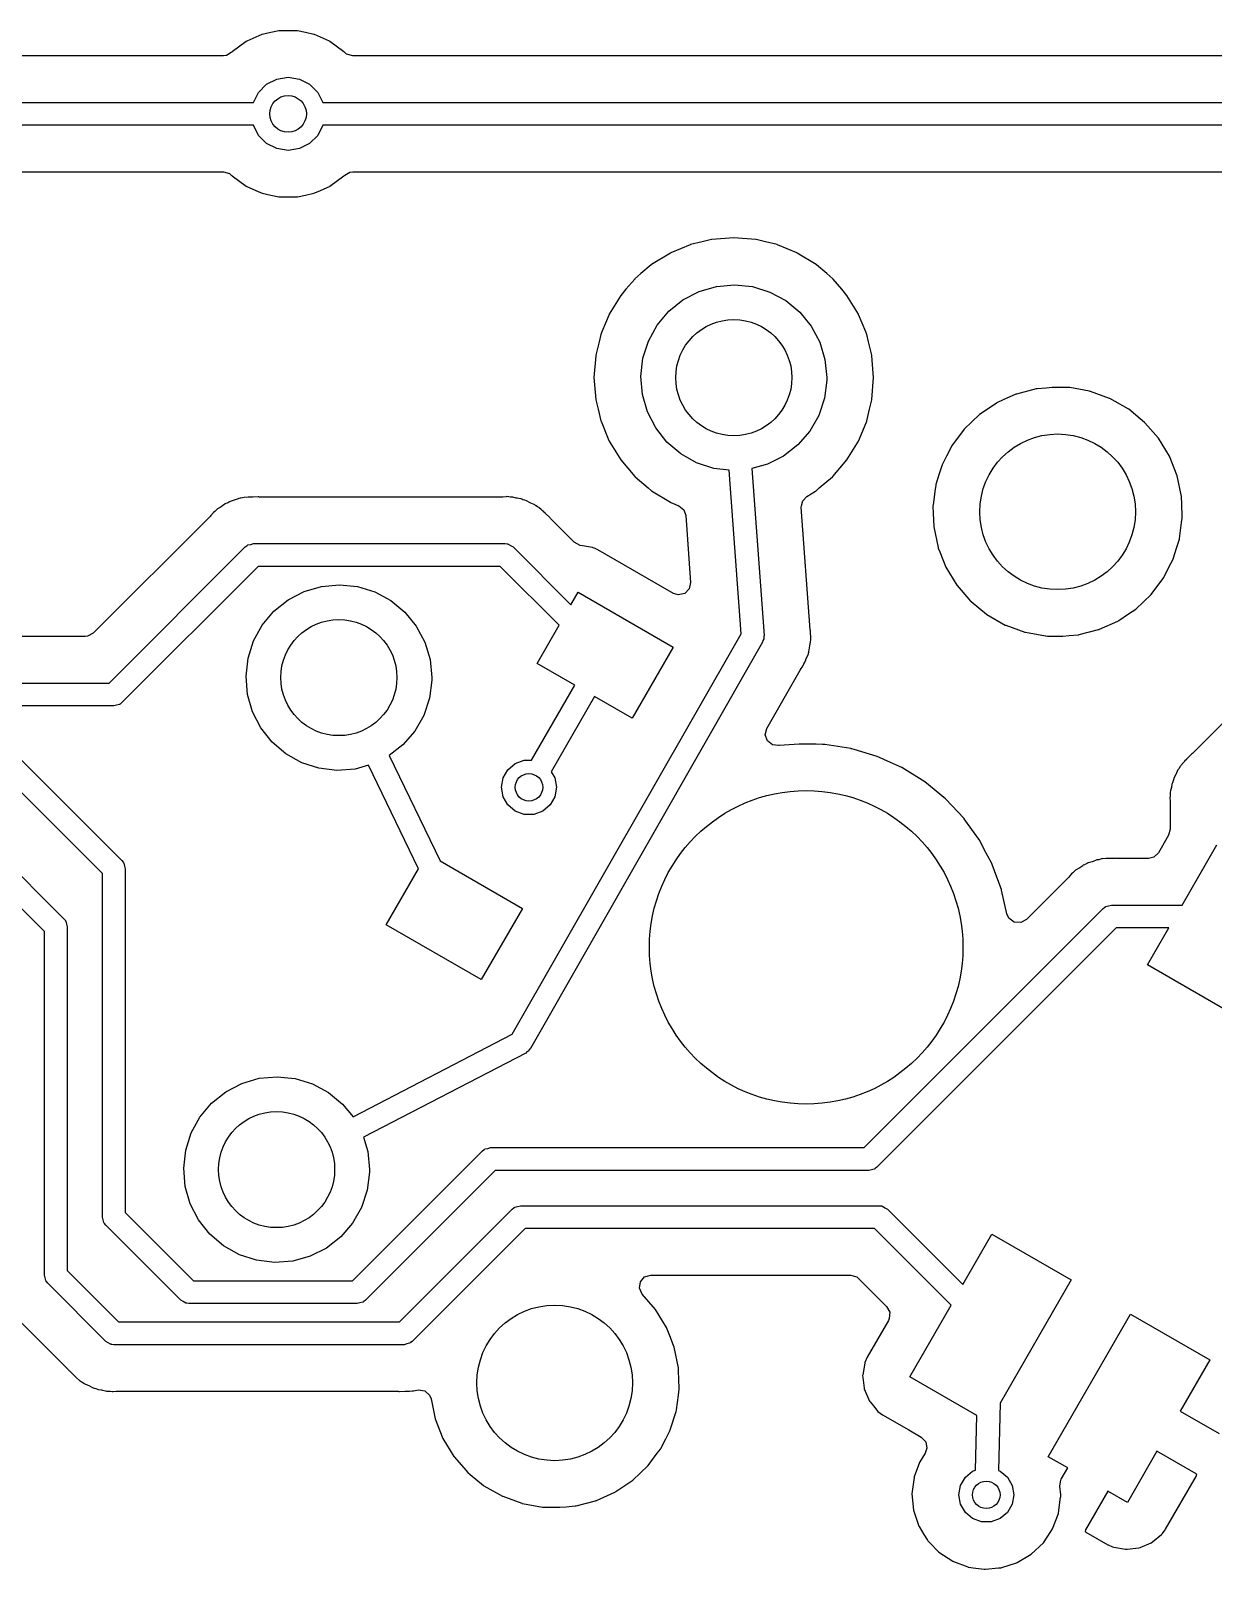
# Model space of a CAD drawing. Extents: x 144 to 253, y -181 to -52.
# Drawn here: x 201.02 to 213.95, y -96.56 to -79.74 of the extents above; entities that cross this region are included whole.
import ezdxf

# ---------------------------------------------------------------- set-up
doc = ezdxf.new("R2010")
doc.units = 0
doc.layers.add('BLACK', color=7, linetype='CONTINUOUS')

msp = doc.modelspace()

# ---------------------------------------------------------------- linework, layer by layer
at = {"layer": 'BLACK', "linetype": 'CONTINUOUS'}
for p, q in [((203.733, -79.7379), (203.646, -79.7564)), ((203.74, -79.7365), (203.733, -79.7379)), ((203.733, -79.7379), (203.733, -79.7379)), ((203.93, -79.7365), (203.74, -79.7365)), ((203.937, -79.7379), (203.93, -79.7365)), ((204.024, -79.7564), (203.937, -79.7379)), ((203.937, -79.7379), (203.937, -79.7379)), ((203.378, -79.8539), (203.224, -79.9661)), ((203.384, -79.8512), (203.378, -79.8539)), ((203.547, -79.7789), (203.384, -79.8512)), ((203.384, -79.8512), (203.384, -79.8512)), ((203.553, -79.7762), (203.547, -79.7789)), ((203.547, -79.7789), (203.547, -79.7789)), ((203.646, -79.7564), (203.553, -79.7762)), ((204.117, -79.7762), (204.024, -79.7564)), ((204.123, -79.7789), (204.117, -79.7762)), ((204.286, -79.8512), (204.123, -79.7789)), ((204.123, -79.7789), (204.123, -79.7789)), ((204.292, -79.8539), (204.286, -79.8512)), ((204.286, -79.8512), (204.286, -79.8512)), ((204.446, -79.9661), (204.292, -79.8539)), ((203.127, -80.0115), (182.953, -80.0115)), ((203.16, -80.0071), (203.127, -80.0115)), ((203.213, -79.9742), (203.16, -80.0071)), ((203.214, -79.9755), (203.213, -79.9742)), ((203.219, -79.971), (203.214, -79.9755)), ((203.224, -79.9661), (203.219, -79.971)), ((204.451, -79.971), (204.446, -79.9661)), ((204.456, -79.9755), (204.451, -79.971)), ((204.475, -79.9915), (204.456, -79.9752)), ((204.456, -79.9752), (204.456, -79.9755)), ((204.543, -80.0115), (204.475, -79.9915)), ((221.603, -80.0115), (204.543, -80.0115)), ((203.711, -80.2646), (203.835, -80.245)), ((203.835, -80.245), (203.959, -80.2646)), ((203.455, -80.52), (203.511, -80.4099)), ((203.511, -80.4099), (203.6, -80.3214)), ((203.6, -80.3214), (203.711, -80.2646)), ((203.959, -80.2646), (204.07, -80.3214)), ((204.07, -80.3214), (204.159, -80.4099)), ((204.159, -80.4099), (204.215, -80.52)), ((182.625, -80.52), (203.455, -80.52)), ((204.215, -80.52), (233.378, -80.52)), ((203.455, -80.77), (182.625, -80.77)), ((203.511, -80.8801), (203.455, -80.77)), ((203.6, -80.9686), (203.511, -80.8801)), ((204.159, -80.8801), (204.07, -80.9686)), ((204.215, -80.77), (204.159, -80.8801)), ((221.313, -80.77), (204.215, -80.77)), ((203.711, -81.0254), (203.6, -80.9686)), ((203.835, -81.045), (203.711, -81.0254)), ((203.959, -81.0254), (203.835, -81.045)), ((204.07, -80.9686), (203.959, -81.0254)), ((182.953, -81.2785), (203.127, -81.2785)), ((203.127, -81.2785), (203.195, -81.2985)), ((203.195, -81.2985), (203.214, -81.3148)), ((203.214, -81.3148), (203.214, -81.3145)), ((203.214, -81.3145), (203.219, -81.319)), ((203.219, -81.319), (203.224, -81.3239)), ((203.224, -81.3239), (203.378, -81.4361)), ((204.292, -81.4361), (204.446, -81.3239)), ((204.446, -81.3239), (204.451, -81.319)), ((204.451, -81.319), (204.456, -81.3145)), ((204.456, -81.3145), (204.457, -81.3158)), ((204.457, -81.3158), (204.51, -81.2829)), ((204.51, -81.2829), (204.543, -81.2785)), ((204.543, -81.2785), (219.781, -81.2785)), ((203.378, -81.4361), (203.384, -81.4388)), ((203.384, -81.4388), (203.384, -81.4388)), ((203.384, -81.4388), (203.507, -81.4936)), ((203.507, -81.4936), (203.553, -81.5138)), ((203.553, -81.5138), (203.646, -81.5336)), ((203.646, -81.5336), (203.733, -81.5521)), ((203.733, -81.5521), (203.733, -81.5521)), ((203.733, -81.5521), (203.74, -81.5535)), ((203.74, -81.5535), (203.93, -81.5535)), ((203.93, -81.5535), (203.937, -81.5521)), ((203.937, -81.5521), (204.024, -81.5336)), ((203.937, -81.5521), (203.937, -81.5521)), ((204.024, -81.5336), (204.117, -81.5138)), ((204.117, -81.5138), (204.163, -81.4936)), ((204.163, -81.4936), (204.286, -81.4388)), ((204.286, -81.4388), (204.292, -81.4361)), ((204.286, -81.4388), (204.286, -81.4388)), ((219.87, -81.4936), (213.723, -87.6415)), ((208.232, -82.0774), (208.019, -82.1654)), ((208.237, -82.0755), (208.232, -82.0774)), ((208.232, -82.0774), (208.232, -82.0774)), ((208.364, -82.0449), (208.237, -82.0755)), ((208.465, -82.0206), (208.364, -82.0449)), ((208.47, -82.0195), (208.465, -82.0206)), ((208.465, -82.0206), (208.465, -82.0206)), ((208.709, -82.0007), (208.47, -82.0195)), ((208.948, -82.0195), (208.709, -82.0007)), ((208.953, -82.0206), (208.948, -82.0195)), ((209.054, -82.0449), (208.953, -82.0206)), ((208.953, -82.0206), (208.953, -82.0206)), ((209.182, -82.0755), (209.054, -82.0449)), ((209.186, -82.0774), (209.182, -82.0755)), ((209.399, -82.1654), (209.186, -82.0774)), ((209.186, -82.0774), (209.186, -82.0774)), ((208.015, -82.1673), (207.81, -82.2927)), ((208.019, -82.1654), (208.015, -82.1673)), ((208.019, -82.1654), (208.019, -82.1654)), ((209.403, -82.1673), (209.399, -82.1654)), ((209.399, -82.1654), (209.399, -82.1654)), ((209.608, -82.2927), (209.403, -82.1673)), ((207.694, -82.3923), (207.628, -82.4486)), ((207.806, -82.2959), (207.694, -82.3923)), ((207.81, -82.2927), (207.806, -82.2959)), ((207.806, -82.2959), (207.806, -82.2959)), ((209.612, -82.2959), (209.608, -82.2927)), ((209.725, -82.3923), (209.612, -82.2959)), ((209.612, -82.2959), (209.612, -82.2959)), ((209.79, -82.4486), (209.725, -82.3923)), ((207.529, -82.5637), (207.472, -82.631)), ((207.625, -82.4523), (207.529, -82.5637)), ((207.628, -82.4486), (207.625, -82.4523)), ((208.153, -82.6797), (208.329, -82.5879)), ((208.329, -82.5879), (208.519, -82.5319)), ((208.519, -82.5319), (208.716, -82.5139)), ((208.716, -82.5139), (208.913, -82.5346)), ((208.913, -82.5346), (209.103, -82.5933)), ((209.103, -82.5933), (209.277, -82.6876)), ((209.794, -82.4523), (209.79, -82.4486)), ((209.889, -82.5637), (209.794, -82.4523)), ((209.946, -82.631), (209.889, -82.5637)), ((207.472, -82.631), (207.347, -82.8356)), ((207.998, -82.804), (208.153, -82.6797)), ((209.277, -82.6876), (209.43, -82.814)), ((210.072, -82.8356), (209.946, -82.631)), ((207.345, -82.8402), (207.266, -83.0303)), ((207.347, -82.8356), (207.345, -82.8402)), ((207.345, -82.8402), (207.345, -82.8402)), ((207.871, -82.9559), (207.998, -82.804)), ((209.43, -82.814), (209.555, -82.9676)), ((210.074, -82.8402), (210.072, -82.8356)), ((210.152, -83.0303), (210.074, -82.8402)), ((210.074, -82.8402), (210.074, -82.8402)), ((207.255, -83.0573), (207.235, -83.1389)), ((207.266, -83.0303), (207.255, -83.0573)), ((207.775, -83.1296), (207.871, -82.9559)), ((209.555, -82.9676), (209.648, -83.1427)), ((210.163, -83.0573), (210.152, -83.0303)), ((210.183, -83.1389), (210.163, -83.0573)), ((207.235, -83.1389), (207.2, -83.2858)), ((207.715, -83.3186), (207.775, -83.1296)), ((209.648, -83.1427), (209.706, -83.3325)), ((210.218, -83.2858), (210.183, -83.1389)), ((207.199, -83.2907), (207.18, -83.5299)), ((207.2, -83.2858), (207.199, -83.2907)), ((207.2, -83.2858), (207.2, -83.2858)), ((207.693, -83.5157), (207.715, -83.3186)), ((209.706, -83.3325), (209.725, -83.5299)), ((210.219, -83.2907), (210.218, -83.2858)), ((210.218, -83.2858), (210.218, -83.2858)), ((210.238, -83.5299), (210.219, -83.2907)), ((207.18, -83.5299), (207.199, -83.7691)), ((207.71, -83.7133), (207.693, -83.5157)), ((209.725, -83.5582), (209.7, -83.755)), ((209.725, -83.5299), (209.725, -83.5582)), ((210.219, -83.7691), (210.238, -83.5299)), ((207.199, -83.7691), (207.2, -83.7739)), ((207.2, -83.7739), (207.2, -83.7739)), ((207.2, -83.7739), (207.224, -83.8759)), ((207.764, -83.9039), (207.71, -83.7133)), ((209.7, -83.755), (209.637, -83.9431)), ((210.194, -83.8759), (210.218, -83.7739)), ((210.218, -83.7739), (210.219, -83.7691)), ((210.218, -83.7739), (210.218, -83.7739)), ((211.655, -83.7739), (211.586, -83.8048)), ((211.792, -83.7122), (211.655, -83.7739)), ((211.797, -83.71), (211.792, -83.7122)), ((211.792, -83.7122), (211.792, -83.7122)), ((211.802, -83.7087), (211.797, -83.71)), ((212.015, -83.6534), (211.802, -83.7087)), ((211.802, -83.7087), (211.802, -83.7087)), ((212.02, -83.6521), (212.015, -83.6534)), ((212.015, -83.6534), (212.015, -83.6534)), ((212.025, -83.6516), (212.02, -83.6521)), ((212.125, -83.6431), (212.025, -83.6516)), ((212.025, -83.6516), (212.025, -83.6516)), ((212.192, -83.6375), (212.125, -83.6431)), ((212.354, -83.6375), (212.192, -83.6375)), ((212.356, -83.6375), (212.354, -83.6375)), ((212.361, -83.6378), (212.356, -83.6375)), ((212.356, -83.6375), (212.356, -83.6375)), ((212.378, -83.6386), (212.361, -83.6378)), ((212.382, -83.6393), (212.378, -83.6386)), ((212.6, -83.6787), (212.382, -83.6393)), ((212.382, -83.6393), (212.382, -83.6393)), ((212.605, -83.6797), (212.6, -83.6787)), ((212.6, -83.6787), (212.6, -83.6787)), ((212.61, -83.6815), (212.605, -83.6797)), ((212.817, -83.7565), (212.61, -83.6815)), ((212.61, -83.6815), (212.61, -83.6815)), ((212.822, -83.7584), (212.817, -83.7565)), ((212.817, -83.7565), (212.817, -83.7565)), ((213.023, -83.8725), (212.822, -83.7584)), ((207.224, -83.8759), (207.255, -84.0024)), ((207.855, -84.0802), (207.764, -83.9039)), ((209.637, -83.9431), (209.539, -84.1155)), ((210.163, -84.0024), (210.194, -83.8759)), ((211.395, -83.9336), (211.228, -84.0928)), ((211.49, -83.8699), (211.395, -83.9336)), ((211.582, -83.8077), (211.49, -83.8699)), ((211.586, -83.8048), (211.582, -83.8077)), ((211.582, -83.8077), (211.582, -83.8077)), ((213.027, -83.8759), (213.023, -83.8725)), ((213.153, -83.9791), (213.027, -83.8759)), ((213.027, -83.8759), (213.027, -83.8759)), ((207.255, -84.0024), (207.257, -84.007)), ((207.257, -84.007), (207.257, -84.007)), ((207.257, -84.007), (207.336, -84.1976)), ((207.978, -84.2356), (207.855, -84.0802)), ((209.539, -84.1155), (209.41, -84.2656)), ((210.083, -84.1976), (210.162, -84.007)), ((210.162, -84.007), (210.163, -84.0024)), ((210.162, -84.007), (210.162, -84.007)), ((211.228, -84.0928), (211.09, -84.2779)), ((213.201, -84.0188), (213.153, -83.9791)), ((213.205, -84.0228), (213.201, -84.0188)), ((213.265, -84.0928), (213.205, -84.0228)), ((213.205, -84.0228), (213.205, -84.0228)), ((213.352, -84.193), (213.265, -84.0928)), ((207.336, -84.1976), (207.347, -84.2241)), ((207.347, -84.2241), (207.472, -84.4287)), ((208.129, -84.3642), (207.978, -84.2356)), ((209.41, -84.2656), (209.254, -84.3877)), ((209.946, -84.4287), (210.072, -84.2241)), ((210.072, -84.2241), (210.083, -84.1976)), ((211.088, -84.2827), (211.033, -84.3902)), ((211.09, -84.2779), (211.088, -84.2827)), ((213.472, -84.3902), (213.352, -84.193)), ((207.472, -84.4287), (207.628, -84.6112)), ((208.302, -84.4609), (208.129, -84.3642)), ((209.254, -84.3877), (209.077, -84.4771)), ((209.79, -84.6112), (209.946, -84.4287)), ((211.033, -84.3902), (210.986, -84.4836)), ((213.557, -84.6048), (213.472, -84.3902)), ((207.628, -84.6112), (207.632, -84.6144)), ((207.632, -84.6144), (207.774, -84.7362)), ((208.491, -84.5222), (208.302, -84.4609)), ((208.657, -84.542), (208.491, -84.5222)), ((208.788, -86.3311), (208.657, -84.542)), ((209.077, -84.4771), (208.907, -84.5245)), ((208.907, -84.5245), (209.04, -86.3509)), ((209.644, -84.7362), (209.787, -84.6144)), ((209.787, -84.6144), (209.79, -84.6112)), ((210.952, -84.5937), (210.919, -84.6988)), ((210.986, -84.4836), (210.952, -84.5937)), ((213.604, -84.8306), (213.557, -84.6048)), ((207.774, -84.7362), (207.81, -84.767)), ((207.81, -84.767), (208.015, -84.8924)), ((209.507, -84.8288), (209.604, -84.7696)), ((209.604, -84.7696), (209.608, -84.767)), ((209.608, -84.767), (209.644, -84.7362)), ((210.908, -84.7754), (210.888, -84.9247)), ((210.918, -84.7039), (210.908, -84.7754)), ((210.919, -84.6988), (210.918, -84.7039)), ((210.919, -84.6988), (210.919, -84.6988)), ((203.091, -84.9491), (203.064, -84.9649)), ((203.102, -84.9424), (203.091, -84.9491)), ((203.112, -84.9359), (203.102, -84.9424)), ((203.13, -84.9226), (203.112, -84.9359)), ((203.148, -84.9099), (203.13, -84.9226)), ((203.155, -84.907), (203.148, -84.9099)), ((203.167, -84.9025), (203.155, -84.907)), ((203.155, -84.907), (203.155, -84.907)), ((203.184, -84.8938), (203.167, -84.9025)), ((203.195, -84.8875), (203.184, -84.8938)), ((203.202, -84.8835), (203.195, -84.8875)), ((203.195, -84.8875), (203.195, -84.8875)), ((203.244, -84.8711), (203.202, -84.8835)), ((203.256, -84.8673), (203.244, -84.8711)), ((203.289, -84.8539), (203.256, -84.8673)), ((203.297, -84.851), (203.289, -84.8539)), ((203.289, -84.8539), (203.289, -84.8539)), ((203.31, -84.8494), (203.297, -84.851)), ((203.317, -84.8485), (203.31, -84.8494)), ((203.336, -84.8445), (203.317, -84.8485)), ((203.338, -84.8439), (203.336, -84.8445)), ((203.356, -84.8388), (203.338, -84.8439)), ((203.4, -84.8374), (203.356, -84.8388)), ((203.412, -84.8365), (203.4, -84.8374)), ((203.416, -84.836), (203.412, -84.8365)), ((203.412, -84.8365), (203.412, -84.8365)), ((203.412, -84.8365), (203.412, -84.8365)), ((203.412, -84.8365), (203.412, -84.8365)), ((203.444, -84.836), (203.416, -84.836)), ((203.448, -84.8359), (203.444, -84.836)), ((203.508, -84.834), (203.448, -84.8359)), ((203.516, -84.8338), (203.508, -84.834)), ((203.523, -84.8355), (203.516, -84.8338)), ((203.534, -84.836), (203.523, -84.8355)), ((206.171, -84.836), (203.534, -84.836)), ((206.183, -84.8354), (206.171, -84.836)), ((206.219, -84.832), (206.183, -84.8354)), ((206.227, -84.8313), (206.219, -84.832)), ((206.244, -84.834), (206.227, -84.8313)), ((206.247, -84.8344), (206.244, -84.834)), ((206.266, -84.836), (206.247, -84.8344)), ((206.287, -84.836), (206.266, -84.836)), ((206.294, -84.838), (206.287, -84.836)), ((206.33, -84.847), (206.294, -84.838)), ((206.294, -84.838), (206.294, -84.838)), ((206.341, -84.8494), (206.33, -84.847)), ((206.377, -84.8551), (206.341, -84.8494)), ((206.385, -84.8563), (206.377, -84.8551)), ((206.377, -84.8551), (206.377, -84.8551)), ((206.392, -84.8595), (206.385, -84.8563)), ((206.403, -84.8644), (206.392, -84.8595)), ((206.392, -84.8595), (206.392, -84.8595)), ((206.422, -84.8708), (206.403, -84.8644)), ((206.442, -84.8758), (206.422, -84.8708)), ((206.481, -84.8971), (206.442, -84.8758)), ((206.491, -84.9023), (206.481, -84.8971)), ((206.524, -84.9167), (206.491, -84.9023)), ((206.532, -84.9199), (206.524, -84.9167)), ((206.524, -84.9167), (206.524, -84.9167)), ((206.545, -84.9302), (206.532, -84.9199)), ((206.548, -84.9323), (206.545, -84.9302)), ((206.564, -84.9431), (206.548, -84.9323)), ((206.575, -84.9491), (206.564, -84.9431)), ((206.582, -84.9529), (206.575, -84.9491)), ((206.575, -84.9491), (206.575, -84.9491)), ((206.601, -84.9706), (206.582, -84.9529)), ((208.015, -84.8924), (208.019, -84.8943)), ((208.019, -84.8943), (208.019, -84.8943)), ((208.019, -84.8943), (208.106, -84.9302)), ((208.106, -84.9302), (208.161, -84.9748)), ((209.447, -84.9454), (209.45, -84.9326)), ((209.545, -86.2878), (209.447, -84.9454)), ((209.45, -84.9326), (209.462, -84.876)), ((209.462, -84.876), (209.507, -84.8288)), ((210.888, -84.9247), (210.887, -84.9326)), ((210.887, -84.9326), (210.887, -84.9379)), ((210.887, -84.9379), (210.89, -85.0131)), ((210.887, -84.9379), (210.887, -84.9379)), ((213.607, -84.9146), (213.604, -84.8306)), ((213.612, -85.0469), (213.607, -84.9146)), ((202.982, -85.0469), (201.704, -86.3246)), ((202.99, -85.0381), (202.982, -85.0469)), ((202.991, -85.0375), (202.99, -85.0381)), ((203.018, -85.004), (202.991, -85.0375)), ((203.035, -84.9921), (203.018, -85.004)), ((203.05, -84.9793), (203.035, -84.9921)), ((203.064, -84.9649), (203.05, -84.9793)), ((206.614, -84.9832), (206.601, -84.9706)), ((206.623, -84.9909), (206.614, -84.9832)), ((206.626, -84.9934), (206.623, -84.9909)), ((206.646, -85.0131), (206.626, -84.9934)), ((206.649, -85.0158), (206.646, -85.0131)), ((206.699, -85.0625), (206.649, -85.0158)), ((206.703, -85.069), (206.699, -85.0625)), ((206.71, -85.0772), (206.703, -85.069)), ((206.962, -85.3287), (206.71, -85.0772)), ((208.161, -84.9748), (208.184, -85.0375)), ((208.184, -85.0375), (208.233, -85.7208)), ((210.89, -85.0131), (210.896, -85.1631)), ((213.582, -85.2898), (213.606, -85.1146)), ((213.606, -85.1146), (213.612, -85.0664)), ((213.613, -85.0611), (213.612, -85.0469)), ((213.612, -85.0664), (213.613, -85.0611)), ((213.612, -85.0664), (213.612, -85.0664)), ((210.896, -85.1631), (210.943, -85.3889)), ((213.553, -85.3837), (213.581, -85.2949)), ((213.581, -85.2949), (213.582, -85.2898)), ((213.581, -85.2949), (213.581, -85.2949)), ((201.878, -86.87), (203.367, -85.3811)), ((203.367, -85.3811), (203.385, -85.3678)), ((203.385, -85.3678), (203.388, -85.3643)), ((203.388, -85.3643), (203.391, -85.3635)), ((203.391, -85.3635), (203.396, -85.3596)), ((203.396, -85.3596), (203.426, -85.3532)), ((203.426, -85.3532), (203.456, -85.3445)), ((203.456, -85.3445), (206.207, -85.3445)), ((206.207, -85.3445), (206.229, -85.3477)), ((206.229, -85.3477), (206.233, -85.3474)), ((206.233, -85.3474), (206.236, -85.3487)), ((206.236, -85.3487), (206.242, -85.3496)), ((206.242, -85.3496), (206.268, -85.3663)), ((206.268, -85.3663), (206.295, -85.3811)), ((206.295, -85.3811), (206.928, -86.0142)), ((207.03, -85.3639), (206.962, -85.3287)), ((207.056, -85.3683), (207.03, -85.3639)), ((207.163, -85.3861), (207.056, -85.3683)), ((207.171, -85.3893), (207.163, -85.3861)), ((207.193, -85.3989), (207.171, -85.3893)), ((207.171, -85.3893), (207.171, -85.3893)), ((207.221, -85.4113), (207.193, -85.3989)), ((208.048, -85.8892), (207.221, -85.4113)), ((210.943, -85.3889), (210.945, -85.3939)), ((210.945, -85.3939), (210.945, -85.3939)), ((210.945, -85.3939), (210.961, -85.4333)), ((210.961, -85.4333), (211.028, -85.6035)), ((213.514, -85.5101), (213.553, -85.3837)), ((203.507, -85.5945), (202.018, -87.0834)), ((206.155, -85.5945), (203.507, -85.5945)), ((206.799, -86.2383), (206.155, -85.5945)), ((211.028, -85.6035), (211.148, -85.8007)), ((213.41, -85.7158), (213.464, -85.608)), ((213.464, -85.608), (213.512, -85.5149)), ((213.512, -85.5149), (213.514, -85.5101)), ((213.512, -85.5149), (213.512, -85.5149)), ((204.2, -85.812), (204.398, -85.794)), ((204.398, -85.794), (204.595, -85.8148)), ((208.237, -85.7709), (208.222, -85.8403)), ((208.233, -85.7208), (208.237, -85.7709)), ((211.148, -85.8007), (211.151, -85.8047)), ((213.272, -85.9009), (213.41, -85.7158)), ((203.68, -86.0841), (203.834, -85.9598)), ((203.834, -85.9598), (204.01, -85.868)), ((204.01, -85.868), (204.2, -85.812)), ((204.595, -85.8148), (204.784, -85.8734)), ((204.784, -85.8734), (204.959, -85.9677)), ((204.959, -85.9677), (205.111, -86.0941)), ((206.928, -86.0142), (207.008, -85.8758)), ((207.008, -85.8758), (208.047, -86.4758)), ((208.102, -85.9057), (208.048, -85.8892)), ((208.172, -85.8906), (208.102, -85.9057)), ((208.222, -85.8403), (208.172, -85.8906)), ((211.151, -85.8047), (211.28, -85.9532)), ((211.28, -85.9532), (211.299, -85.975)), ((213.105, -86.0601), (213.272, -85.9009)), ((203.552, -86.236), (203.68, -86.0841)), ((205.111, -86.0941), (205.237, -86.2478)), ((211.299, -85.975), (211.303, -85.9783)), ((211.303, -85.9783), (211.473, -86.1178)), ((211.473, -86.1178), (211.473, -86.1178)), ((211.473, -86.1178), (211.477, -86.1212)), ((211.477, -86.1212), (211.678, -86.2354)), ((212.918, -86.186), (213.026, -86.1133)), ((213.026, -86.1133), (213.105, -86.0601)), ((203.457, -86.4098), (203.552, -86.236)), ((205.237, -86.2478), (205.33, -86.4228)), ((206.558, -86.6552), (206.799, -86.2383)), ((209.546, -86.3002), (209.545, -86.2878)), ((209.546, -86.3048), (209.546, -86.3002)), ((209.549, -86.3286), (209.546, -86.3048)), ((211.678, -86.2354), (211.683, -86.2372)), ((211.683, -86.2372), (211.683, -86.2372)), ((211.683, -86.2372), (211.89, -86.3122)), ((212.485, -86.3403), (212.698, -86.2851)), ((212.698, -86.2851), (212.703, -86.2837)), ((212.698, -86.2851), (212.698, -86.2851)), ((212.703, -86.2837), (212.708, -86.2815)), ((212.708, -86.2815), (212.909, -86.1912)), ((212.708, -86.2815), (212.708, -86.2815)), ((212.909, -86.1912), (212.914, -86.189)), ((212.914, -86.189), (212.918, -86.186)), ((212.918, -86.186), (212.918, -86.186)), ((201.615, -86.3615), (191.57, -86.3615)), ((201.642, -86.3586), (201.615, -86.3615)), ((201.704, -86.3246), (201.642, -86.3586)), ((203.397, -86.5988), (203.457, -86.4098)), ((205.33, -86.4228), (205.387, -86.6127)), ((206.285, -90.711), (208.788, -86.3311)), ((209.024, -86.422), (206.484, -90.867)), ((208.047, -86.4758), (207.597, -87.2552)), ((209.028, -86.4035), (209.024, -86.422)), ((209.037, -86.3867), (209.028, -86.4035)), ((209.039, -86.3557), (209.037, -86.3867)), ((209.04, -86.3536), (209.039, -86.3557)), ((209.04, -86.3509), (209.04, -86.3527)), ((209.04, -86.3527), (209.04, -86.3536)), ((209.531, -86.529), (209.54, -86.4635)), ((209.54, -86.4635), (209.541, -86.4589)), ((209.541, -86.4589), (209.548, -86.4208)), ((209.548, -86.4208), (209.553, -86.3939)), ((209.552, -86.3615), (209.549, -86.3286)), ((209.553, -86.3705), (209.552, -86.3615)), ((209.552, -86.3784), (209.553, -86.3705)), ((209.552, -86.3819), (209.552, -86.3784)), ((209.552, -86.3822), (209.552, -86.3819)), ((209.552, -86.3824), (209.552, -86.3822)), ((209.552, -86.3859), (209.552, -86.3824)), ((209.553, -86.3939), (209.552, -86.3859)), ((211.89, -86.3122), (211.89, -86.3122)), ((211.89, -86.3122), (211.895, -86.3141)), ((211.895, -86.3141), (211.9, -86.315)), ((211.9, -86.315), (211.9, -86.315)), ((211.9, -86.315), (212.118, -86.3544)), ((212.118, -86.3544), (212.118, -86.3544)), ((212.118, -86.3544), (212.122, -86.3551)), ((212.122, -86.3551), (212.139, -86.356)), ((212.139, -86.356), (212.144, -86.3562)), ((212.144, -86.3562), (212.144, -86.3562)), ((212.144, -86.3562), (212.146, -86.3563)), ((212.146, -86.3563), (212.308, -86.3563)), ((212.308, -86.3563), (212.375, -86.3506)), ((212.375, -86.3506), (212.475, -86.3421)), ((212.475, -86.3421), (212.48, -86.3417)), ((212.475, -86.3421), (212.475, -86.3421)), ((212.48, -86.3417), (212.485, -86.3403)), ((212.485, -86.3403), (212.485, -86.3403)), ((203.375, -86.7958), (203.397, -86.5988)), ((205.387, -86.6127), (205.406, -86.81)), ((209.482, -86.6449), (209.483, -86.6431)), ((209.483, -86.6431), (209.485, -86.6397)), ((209.485, -86.6397), (209.495, -86.6157)), ((209.495, -86.6157), (209.497, -86.6115)), ((209.497, -86.6115), (209.521, -86.5586)), ((209.521, -86.5586), (209.524, -86.5514)), ((209.521, -86.5586), (209.521, -86.5586)), ((209.524, -86.5514), (209.526, -86.5436)), ((209.526, -86.5436), (209.527, -86.5402)), ((209.527, -86.5397), (209.528, -86.5363)), ((209.527, -86.54), (209.527, -86.5397)), ((209.527, -86.5402), (209.527, -86.54)), ((209.528, -86.5363), (209.531, -86.529)), ((203.391, -86.9934), (203.375, -86.7958)), ((205.406, -86.81), (205.406, -86.8384)), ((206.969, -86.8927), (206.558, -86.6552)), ((209.07, -87.3658), (209.434, -86.7279)), ((209.434, -86.7279), (209.446, -86.7111)), ((209.446, -86.7111), (209.457, -86.6968)), ((209.457, -86.6968), (209.477, -86.6549)), ((209.477, -86.6549), (209.482, -86.6449)), ((186.32, -86.87), (201.878, -86.87)), ((205.406, -86.8384), (205.381, -87.0351)), ((206.495, -87.7146), (206.969, -86.8927)), ((201.93, -87.12), (186.232, -87.12)), ((201.96, -87.1113), (201.93, -87.12)), ((201.99, -87.1049), (201.96, -87.1113)), ((201.995, -87.101), (201.99, -87.1049)), ((201.998, -87.1002), (201.995, -87.101)), ((202.001, -87.0967), (201.998, -87.1002)), ((202.018, -87.0834), (202.001, -87.0967)), ((203.446, -87.184), (203.391, -86.9934)), ((205.381, -87.0351), (205.319, -87.2232)), ((207.186, -87.0177), (206.712, -87.8395)), ((207.597, -87.2552), (207.186, -87.0177)), ((203.536, -87.3604), (203.446, -87.184)), ((205.319, -87.2232), (205.221, -87.3957)), ((203.66, -87.5158), (203.536, -87.3604)), ((205.221, -87.3957), (205.091, -87.5458)), ((209.053, -87.4354), (209.07, -87.3658)), ((209.077, -87.5023), (209.053, -87.4354)), ((200.748, -87.5416), (202.018, -88.8116)), ((203.811, -87.6443), (203.66, -87.5158)), ((203.984, -87.741), (203.811, -87.6443)), ((205.091, -87.5458), (204.941, -87.6629)), ((209.133, -87.5457), (209.077, -87.5023)), ((209.197, -87.5512), (209.133, -87.5457)), ((209.197, -87.553), (209.197, -87.5512)), ((209.201, -87.5524), (209.197, -87.553)), ((209.205, -87.5516), (209.201, -87.5524)), ((209.425, -87.537), (209.205, -87.5516)), ((209.61, -87.537), (209.425, -87.537)), ((209.611, -87.5371), (209.61, -87.537)), ((209.677, -87.5401), (209.611, -87.5371)), ((209.611, -87.5371), (209.611, -87.5371)), ((209.702, -87.5412), (209.677, -87.5401)), ((209.705, -87.5417), (209.702, -87.5412)), ((209.989, -87.5867), (209.705, -87.5417)), ((209.705, -87.5417), (209.705, -87.5417)), ((209.994, -87.5874), (209.989, -87.5867)), ((209.989, -87.5867), (209.989, -87.5867)), ((209.998, -87.5886), (209.994, -87.5874)), ((210.026, -87.5972), (209.998, -87.5886)), ((209.998, -87.5886), (209.998, -87.5886)), ((210.277, -87.6718), (210.026, -87.5972)), ((213.708, -87.6532), (213.702, -87.659)), ((213.714, -87.6491), (213.708, -87.6532)), ((213.723, -87.6415), (213.714, -87.6491)), ((201.805, -88.9518), (200.608, -87.755)), ((204.172, -87.8023), (203.984, -87.741)), ((204.369, -87.8258), (204.172, -87.8023)), ((204.567, -87.8106), (204.369, -87.8258)), ((204.715, -87.7692), (204.567, -87.8106)), ((205.262, -88.9009), (204.715, -87.7692)), ((204.941, -87.6629), (205.497, -88.814)), ((206.187, -87.9074), (206.239, -87.8172)), ((206.239, -87.8172), (206.319, -87.7502)), ((206.319, -87.7502), (206.417, -87.7146)), ((206.417, -87.7146), (206.495, -87.7146)), ((210.423, -87.7376), (210.277, -87.6718)), ((210.522, -87.7821), (210.423, -87.7376)), ((210.546, -87.7928), (210.522, -87.7821)), ((210.797, -87.9484), (210.546, -87.7928)), ((213.565, -87.8201), (213.562, -87.8274)), ((213.578, -87.8041), (213.565, -87.8201)), ((213.588, -87.7876), (213.578, -87.8041)), ((213.594, -87.7768), (213.588, -87.7876)), ((213.598, -87.7699), (213.594, -87.7768)), ((213.594, -87.7768), (213.594, -87.7768)), ((213.628, -87.7376), (213.598, -87.7699)), ((213.636, -87.7286), (213.628, -87.7376)), ((213.639, -87.7254), (213.636, -87.7286)), ((213.658, -87.7057), (213.639, -87.7254)), ((213.661, -87.7028), (213.658, -87.7057)), ((213.702, -87.659), (213.661, -87.7028)), ((206.169, -88.01), (206.187, -87.9074)), ((206.712, -87.8395), (206.751, -87.9074)), ((206.751, -87.9074), (206.769, -88.01)), ((211.025, -88.1359), (210.797, -87.9484)), ((213.5, -87.9749), (213.495, -88.0107)), ((213.502, -87.967), (213.5, -87.9749)), ((213.5, -87.9749), (213.5, -87.9749)), ((213.505, -87.9595), (213.502, -87.967)), ((213.51, -87.9485), (213.505, -87.9595)), ((213.516, -87.9298), (213.51, -87.9485)), ((213.519, -87.9178), (213.516, -87.9298)), ((213.521, -87.9101), (213.519, -87.9178)), ((213.519, -87.9178), (213.519, -87.9178)), ((213.542, -87.8714), (213.521, -87.9101)), ((213.548, -87.8607), (213.542, -87.8714)), ((213.562, -87.8274), (213.548, -87.8607)), ((213.562, -87.8274), (213.562, -87.8274)), ((206.187, -88.1126), (206.169, -88.01)), ((206.239, -88.2028), (206.187, -88.1126)), ((206.751, -88.1126), (206.699, -88.2028)), ((206.769, -88.01), (206.751, -88.1126)), ((211.028, -88.1389), (211.025, -88.1359)), ((211.224, -88.3488), (211.028, -88.1389)), ((213.48, -88.1051), (213.477, -88.1251)), ((213.477, -88.1251), (213.48, -88.1607)), ((213.481, -88.0854), (213.48, -88.1051)), ((213.486, -88.0463), (213.481, -88.0652)), ((213.481, -88.0652), (213.481, -88.0854)), ((213.492, -88.0223), (213.486, -88.0463)), ((213.495, -88.0107), (213.492, -88.0223)), ((206.319, -88.2698), (206.239, -88.2028)), ((206.417, -88.3054), (206.319, -88.2698)), ((206.521, -88.3054), (206.417, -88.3054)), ((206.619, -88.2698), (206.521, -88.3054)), ((206.699, -88.2028), (206.619, -88.2698)), ((213.48, -88.1607), (213.481, -88.1692)), ((213.481, -88.1692), (213.481, -88.181)), ((213.481, -88.181), (213.481, -88.4686)), ((200.321, -88.3843), (201.383, -89.4466)), ((211.227, -88.3519), (211.224, -88.3488)), ((211.224, -88.3488), (211.224, -88.3488)), ((211.229, -88.3553), (211.227, -88.3519)), ((211.329, -88.4954), (211.229, -88.3553)), ((211.229, -88.3553), (211.229, -88.3553)), ((213.481, -88.4686), (213.464, -88.5316)), ((201.17, -89.5868), (200.181, -88.5977)), ((211.398, -88.5926), (211.329, -88.4954)), ((211.448, -88.6889), (211.398, -88.5926)), ((213.464, -88.5316), (213.382, -88.675)), ((213.61, -89.2971), (213.99, -88.6386)), ((202.018, -88.8116), (202.032, -88.8294)), ((202.032, -88.8294), (202.035, -88.8325)), ((205.497, -88.814), (206.397, -89.3337)), ((211.526, -88.8361), (211.448, -88.6889)), ((212.599, -88.8317), (212.584, -88.8361)), ((212.627, -88.8238), (212.599, -88.8317)), ((212.638, -88.8199), (212.627, -88.8238)), ((212.672, -88.8066), (212.638, -88.8199)), ((212.679, -88.8037), (212.672, -88.8066)), ((212.672, -88.8066), (212.672, -88.8066)), ((212.698, -88.8013), (212.679, -88.8037)), ((212.699, -88.8011), (212.698, -88.8013)), ((212.719, -88.7971), (212.699, -88.8011)), ((212.73, -88.7937), (212.719, -88.7971)), ((212.738, -88.7915), (212.73, -88.7937)), ((212.73, -88.7937), (212.73, -88.7937)), ((212.782, -88.7901), (212.738, -88.7915)), ((212.794, -88.7891), (212.782, -88.7901)), ((212.798, -88.7886), (212.794, -88.7891)), ((212.826, -88.7886), (212.798, -88.7886)), ((212.83, -88.7886), (212.826, -88.7886)), ((212.89, -88.7867), (212.83, -88.7886)), ((212.898, -88.7864), (212.89, -88.7867)), ((212.89, -88.7867), (212.89, -88.7867)), ((212.905, -88.7881), (212.898, -88.7864)), ((212.917, -88.7886), (212.905, -88.7881)), ((213.243, -88.7886), (212.917, -88.7886)), ((213.301, -88.7746), (213.243, -88.7886)), ((213.352, -88.7256), (213.301, -88.7746)), ((213.382, -88.675), (213.352, -88.7256)), ((201.805, -92.71), (201.805, -88.9518)), ((202.035, -88.8325), (202.036, -88.8352)), ((202.036, -88.8352), (202.04, -88.8404)), ((202.04, -88.8404), (202.046, -88.8705)), ((202.046, -88.8705), (202.055, -88.9)), ((202.055, -88.9), (202.055, -92.6582)), ((204.908, -89.5131), (205.262, -88.9009)), ((211.535, -88.8538), (211.526, -88.8361)), ((211.586, -88.9907), (211.535, -88.8538)), ((211.636, -89.1262), (211.586, -88.9907)), ((212.365, -88.9995), (211.908, -89.4559)), ((212.373, -88.9907), (212.365, -88.9995)), ((212.382, -88.9788), (212.373, -88.9907)), ((212.401, -88.9567), (212.382, -88.9788)), ((212.417, -88.9448), (212.401, -88.9567)), ((212.432, -88.9319), (212.417, -88.9448)), ((212.446, -88.9176), (212.432, -88.9319)), ((212.485, -88.8951), (212.446, -88.9176)), ((212.494, -88.8886), (212.485, -88.8951)), ((212.524, -88.8672), (212.494, -88.8886)), ((212.53, -88.8626), (212.524, -88.8672)), ((212.543, -88.8577), (212.53, -88.8626)), ((212.549, -88.8551), (212.543, -88.8577)), ((212.567, -88.8464), (212.549, -88.8551)), ((212.577, -88.8402), (212.567, -88.8464)), ((212.584, -88.8361), (212.577, -88.8402)), ((211.637, -89.1309), (211.636, -89.1262)), ((211.638, -89.135), (211.637, -89.1309)), ((211.696, -89.3942), (211.638, -89.135)), ((211.638, -89.135), (211.638, -89.135)), ((206.397, -89.3337), (205.947, -90.1131)), ((210.133, -91.95), (212.749, -89.3338)), ((212.749, -89.3338), (212.767, -89.3204)), ((212.767, -89.3204), (212.77, -89.317)), ((212.77, -89.317), (212.773, -89.3162)), ((212.773, -89.3162), (212.778, -89.3123)), ((212.778, -89.3123), (212.808, -89.3058)), ((212.808, -89.3058), (212.838, -89.2971)), ((212.838, -89.2971), (213.61, -89.2971)), ((201.383, -89.4466), (201.397, -89.4644)), ((201.397, -89.4644), (201.4, -89.4675)), ((201.4, -89.4675), (201.401, -89.4702)), ((201.401, -89.4702), (201.405, -89.4754)), ((201.405, -89.4754), (201.411, -89.5055)), ((211.718, -89.4423), (211.696, -89.3942)), ((211.775, -89.4848), (211.718, -89.4423)), ((211.846, -89.4899), (211.775, -89.4848)), ((211.908, -89.4559), (211.846, -89.4899)), ((201.17, -93.3454), (201.17, -89.5868)), ((201.411, -89.5055), (201.42, -89.535)), ((201.42, -89.535), (201.42, -93.2936)), ((205.947, -90.1131), (204.908, -89.5131)), ((212.89, -89.5471), (210.273, -92.1634)), ((213.465, -89.5471), (212.89, -89.5471)), ((213.232, -89.9516), (213.465, -89.5471)), ((214.098, -90.4516), (213.232, -89.9516)), ((204.545, -91.615), (206.285, -90.711)), ((206.433, -90.9159), (204.659, -91.8375)), ((206.446, -90.9035), (206.433, -90.9159)), ((206.461, -90.8953), (206.446, -90.9035)), ((206.483, -90.8674), (206.461, -90.8953)), ((206.484, -90.867), (206.483, -90.8671)), ((206.483, -90.8671), (206.483, -90.8672)), ((206.483, -90.8672), (206.483, -90.8674)), ((203.519, -91.1921), (203.716, -91.1742)), ((203.716, -91.1742), (203.913, -91.1949)), ((202.998, -91.4642), (203.153, -91.34)), ((203.153, -91.34), (203.329, -91.2481)), ((203.329, -91.2481), (203.519, -91.1921)), ((203.913, -91.1949), (204.103, -91.2535)), ((204.103, -91.2535), (204.277, -91.3478)), ((204.277, -91.3478), (204.43, -91.4742)), ((202.871, -91.6161), (202.998, -91.4642)), ((204.43, -91.4742), (204.545, -91.615)), ((202.775, -91.7899), (202.871, -91.6161)), ((202.715, -91.9789), (202.775, -91.7899)), ((204.659, -91.8375), (204.706, -91.9928)), ((202.693, -92.1759), (202.715, -91.9789)), ((204.54, -93.4056), (205.959, -91.9866)), ((204.706, -91.9928), (204.725, -92.1901)), ((205.959, -91.9866), (205.977, -91.9733)), ((205.977, -91.9733), (205.98, -91.9698)), ((205.98, -91.9698), (205.983, -91.969)), ((205.983, -91.969), (205.988, -91.9651)), ((205.988, -91.9651), (206.018, -91.9587)), ((206.018, -91.9587), (206.047, -91.95)), ((206.047, -91.95), (210.133, -91.95)), ((202.71, -92.3735), (202.693, -92.1759)), ((204.725, -92.1901), (204.725, -92.2185)), ((210.215, -92.1913), (210.185, -92.2)), ((210.245, -92.1849), (210.215, -92.1913)), ((210.25, -92.181), (210.245, -92.1849)), ((210.253, -92.1802), (210.25, -92.181)), ((210.256, -92.1767), (210.253, -92.1802)), ((210.273, -92.1634), (210.256, -92.1767)), ((206.099, -92.2), (204.68, -93.619)), ((204.725, -92.2185), (204.7, -92.4152)), ((210.185, -92.2), (206.099, -92.2)), ((202.764, -92.5641), (202.71, -92.3735)), ((204.7, -92.4152), (204.637, -92.6034)), ((202.055, -92.6582), (202.802, -93.4056)), ((202.855, -92.7405), (202.764, -92.5641)), ((204.637, -92.6034), (204.539, -92.7758)), ((205.053, -93.8552), (206.287, -92.6216)), ((206.287, -92.6216), (206.304, -92.6083)), ((206.304, -92.6083), (206.307, -92.6048)), ((206.307, -92.6048), (206.31, -92.604)), ((206.31, -92.604), (206.315, -92.6001)), ((206.315, -92.6001), (206.345, -92.5937)), ((206.345, -92.5937), (206.375, -92.585)), ((206.375, -92.585), (210.299, -92.585)), ((210.299, -92.585), (210.321, -92.5882)), ((210.321, -92.5882), (210.326, -92.5879)), ((210.326, -92.5879), (210.328, -92.5892)), ((210.328, -92.5892), (210.335, -92.5901)), ((210.335, -92.5901), (210.361, -92.6068)), ((210.361, -92.6068), (210.388, -92.6216)), ((210.388, -92.6216), (211.213, -93.4474)), ((201.814, -92.7395), (201.805, -92.71)), ((201.82, -92.7696), (201.814, -92.7395)), ((201.824, -92.7748), (201.82, -92.7696)), ((201.825, -92.7775), (201.824, -92.7748)), ((201.828, -92.7806), (201.825, -92.7775)), ((201.842, -92.7984), (201.828, -92.7806)), ((202.662, -93.619), (201.842, -92.7984)), ((202.978, -92.8959), (202.855, -92.7405)), ((204.539, -92.7758), (204.41, -92.9259)), ((206.427, -92.835), (205.193, -94.0685)), ((210.248, -92.835), (206.427, -92.835)), ((211.084, -93.6715), (210.248, -92.835)), ((203.129, -93.0244), (202.978, -92.8959)), ((203.302, -93.1212), (203.129, -93.0244)), ((204.41, -92.9259), (204.254, -93.048)), ((211.213, -93.4474), (211.532, -92.8961)), ((211.532, -92.8961), (212.398, -93.3961)), ((203.491, -93.1824), (203.302, -93.1212)), ((203.688, -93.2059), (203.491, -93.1824)), ((203.886, -93.1907), (203.688, -93.2059)), ((204.077, -93.1374), (203.886, -93.1907)), ((204.254, -93.048), (204.077, -93.1374)), ((201.179, -93.3749), (201.17, -93.3454)), ((201.42, -93.2936), (201.982, -93.8552)), ((207.688, -93.4172), (207.734, -93.3636)), ((207.734, -93.3636), (207.802, -93.3435)), ((207.802, -93.3435), (209.985, -93.3435)), ((209.985, -93.3435), (210.053, -93.3635)), ((210.053, -93.3635), (210.074, -93.3804)), ((201.185, -93.405), (201.179, -93.3749)), ((201.189, -93.4102), (201.185, -93.405)), ((201.19, -93.4129), (201.189, -93.4102)), ((201.193, -93.4159), (201.19, -93.4129)), ((201.207, -93.4337), (201.193, -93.4159)), ((201.841, -94.0685), (201.207, -93.4337)), ((202.802, -93.4056), (204.54, -93.4056)), ((207.678, -93.4875), (207.688, -93.4172)), ((207.707, -93.5521), (207.678, -93.4875)), ((210.074, -93.3804), (210.38, -93.6868)), ((212.398, -93.3961), (211.62, -94.7435)), ((202.689, -93.6338), (202.662, -93.619)), ((202.715, -93.6505), (202.689, -93.6338)), ((202.722, -93.6514), (202.715, -93.6505)), ((202.724, -93.6528), (202.722, -93.6514)), ((202.729, -93.6524), (202.724, -93.6528)), ((202.751, -93.6556), (202.729, -93.6524)), ((204.592, -93.6556), (202.751, -93.6556)), ((204.621, -93.647), (204.592, -93.6556)), ((204.652, -93.6405), (204.621, -93.647)), ((204.657, -93.6366), (204.652, -93.6405)), ((204.659, -93.6358), (204.657, -93.6366)), ((204.662, -93.6323), (204.659, -93.6358)), ((204.68, -93.619), (204.662, -93.6323)), ((207.852, -93.7193), (207.707, -93.5521)), ((210.38, -93.6868), (210.414, -93.7491)), ((210.632, -94.4549), (211.084, -93.6715)), ((200.872, -93.8186), (201.426, -94.3724)), ((201.982, -93.8552), (205.053, -93.8552)), ((207.972, -93.9165), (207.852, -93.7193)), ((210.4, -93.8389), (210.167, -94.2423)), ((210.409, -93.8199), (210.4, -93.8389)), ((210.414, -93.7491), (210.409, -93.8199)), ((212.147, -95.3299), (213.047, -93.7711)), ((213.047, -93.7711), (213.913, -94.2711)), ((208.009, -94.0099), (207.972, -93.9165)), ((208.05, -94.1128), (208.009, -94.0099)), ((201.868, -94.0833), (201.841, -94.0685)), ((201.894, -94.1), (201.868, -94.0833)), ((201.901, -94.1009), (201.894, -94.1)), ((201.903, -94.1023), (201.901, -94.1009)), ((201.908, -94.102), (201.903, -94.1023)), ((201.93, -94.1052), (201.908, -94.102)), ((205.105, -94.1052), (201.93, -94.1052)), ((205.134, -94.0965), (205.105, -94.1052)), ((205.164, -94.09), (205.134, -94.0965)), ((205.17, -94.0861), (205.164, -94.09)), ((205.172, -94.0853), (205.17, -94.0861)), ((205.175, -94.0819), (205.172, -94.0853)), ((205.193, -94.0685), (205.175, -94.0819)), ((208.057, -94.1311), (208.05, -94.1128)), ((208.104, -94.3569), (208.057, -94.1311)), ((201.426, -94.3724), (201.434, -94.3807)), ((201.434, -94.3807), (201.438, -94.3872)), ((208.105, -94.3926), (208.104, -94.3569)), ((210.141, -94.3073), (210.12, -94.4344)), ((210.142, -94.2996), (210.141, -94.3073)), ((210.141, -94.3073), (210.141, -94.3073)), ((210.167, -94.2423), (210.142, -94.2996)), ((213.913, -94.2711), (213.59, -94.8305)), ((201.438, -94.3872), (201.444, -94.3926)), ((201.444, -94.3926), (201.487, -94.4338)), ((201.487, -94.4338), (201.49, -94.4366)), ((201.49, -94.4366), (201.51, -94.4563)), ((201.51, -94.4563), (201.513, -94.4588)), ((201.513, -94.4588), (201.522, -94.4665)), ((201.522, -94.4665), (201.554, -94.4967)), ((201.554, -94.4967), (201.561, -94.5006)), ((201.561, -94.5006), (201.572, -94.5065)), ((201.572, -94.5065), (201.589, -94.5174)), ((201.589, -94.5174), (201.605, -94.5298)), ((201.605, -94.5298), (201.645, -94.5473)), ((201.645, -94.5473), (201.656, -94.5525)), ((208.112, -94.5789), (208.105, -94.3926)), ((210.12, -94.4344), (210.118, -94.4432)), ((210.118, -94.4432), (210.121, -94.4642)), ((210.121, -94.4642), (210.134, -94.5789)), ((211.366, -94.8791), (210.632, -94.4549)), ((201.656, -94.5525), (201.695, -94.5739)), ((201.695, -94.5739), (201.702, -94.5758)), ((201.702, -94.5758), (201.702, -94.5758)), ((201.702, -94.5758), (201.714, -94.5789)), ((201.714, -94.5789), (201.733, -94.5853)), ((201.733, -94.5853), (201.752, -94.5933)), ((201.752, -94.5933), (201.759, -94.5946)), ((201.759, -94.5946), (201.759, -94.5946)), ((201.759, -94.5946), (201.795, -94.6003)), ((201.795, -94.6003), (201.807, -94.6027)), ((201.807, -94.6027), (201.838, -94.6106)), ((201.838, -94.6106), (201.85, -94.6137)), ((201.85, -94.6137), (201.87, -94.6137)), ((201.87, -94.6137), (201.89, -94.6152)), ((201.89, -94.6152), (201.91, -94.6184)), ((201.91, -94.6184), (201.918, -94.6176)), ((201.918, -94.6176), (201.923, -94.6171)), ((201.923, -94.6171), (201.954, -94.6142)), ((201.954, -94.6142), (201.966, -94.6137)), ((201.966, -94.6137), (205.026, -94.6137)), ((205.026, -94.6137), (205.037, -94.6142)), ((205.037, -94.6142), (205.045, -94.6159)), ((205.045, -94.6159), (205.053, -94.6156)), ((205.053, -94.6156), (205.113, -94.6137)), ((205.053, -94.6156), (205.053, -94.6156)), ((205.113, -94.6137), (205.117, -94.6137)), ((205.117, -94.6137), (205.145, -94.6137)), ((205.145, -94.6137), (205.149, -94.6132)), ((205.149, -94.6132), (205.161, -94.6122)), ((205.149, -94.6132), (205.149, -94.6132)), ((205.161, -94.6122), (205.193, -94.6112)), ((205.193, -94.6112), (205.197, -94.6111)), ((205.197, -94.6111), (205.205, -94.6108)), ((205.205, -94.6108), (205.224, -94.6052)), ((205.224, -94.6052), (205.244, -94.6012)), ((205.244, -94.6012), (205.257, -94.5995)), ((205.257, -94.5995), (205.259, -94.5993)), ((205.259, -94.5993), (205.329, -94.6106)), ((205.329, -94.6106), (205.382, -94.658)), ((205.382, -94.658), (205.398, -94.6984)), ((205.398, -94.6984), (205.443, -94.9152)), ((208.082, -94.8161), (208.103, -94.658)), ((208.103, -94.658), (208.112, -94.5927)), ((208.113, -94.5874), (208.112, -94.5789)), ((208.112, -94.5927), (208.113, -94.5874)), ((208.112, -94.5927), (208.112, -94.5927)), ((210.134, -94.5789), (210.136, -94.5879)), ((210.136, -94.5879), (210.193, -94.7218)), ((208.014, -95.0364), (208.077, -94.8343)), ((208.077, -94.8343), (208.081, -94.8212)), ((208.081, -94.8212), (208.082, -94.8161)), ((208.081, -94.8212), (208.081, -94.8212)), ((210.193, -94.7218), (210.199, -94.7287)), ((210.199, -94.7287), (210.199, -94.7287)), ((210.199, -94.7287), (210.236, -94.7748)), ((210.236, -94.7748), (210.285, -94.8343)), ((210.285, -94.8343), (210.336, -94.8712)), ((210.336, -94.8712), (210.622, -95.0364)), ((211.352, -95.476), (211.366, -94.8791)), ((211.62, -94.7435), (211.602, -95.4808)), ((213.59, -94.8305), (214.015, -95.0754)), ((205.443, -94.9152), (205.528, -95.1298)), ((207.964, -95.1343), (208.012, -95.0412)), ((208.012, -95.0412), (208.014, -95.0364)), ((208.012, -95.0412), (208.012, -95.0412)), ((210.622, -95.0364), (210.759, -95.1152)), ((205.528, -95.1298), (205.648, -95.327)), ((207.91, -95.2421), (207.964, -95.1343)), ((210.759, -95.1152), (210.808, -95.1666)), ((210.808, -95.1666), (210.821, -95.2363)), ((205.648, -95.327), (205.651, -95.331)), ((205.651, -95.331), (205.757, -95.4536)), ((207.772, -95.4272), (207.872, -95.2926)), ((207.872, -95.2926), (207.906, -95.2464)), ((207.906, -95.2464), (207.91, -95.2421)), ((207.906, -95.2464), (207.906, -95.2464)), ((210.739, -95.3922), (210.682, -95.5494)), ((210.742, -95.3855), (210.739, -95.3922)), ((210.739, -95.3922), (210.739, -95.3922)), ((210.801, -95.2926), (210.742, -95.3855)), ((210.821, -95.2363), (210.801, -95.2926)), ((212.36, -95.4529), (212.147, -95.3299)), ((213.336, -95.2704), (213.013, -95.8299)), ((213.765, -95.5177), (213.336, -95.2704)), ((205.757, -95.4536), (205.799, -95.5012)), ((205.799, -95.5012), (205.827, -95.5247)), ((205.827, -95.5247), (205.973, -95.6441)), ((207.605, -95.5864), (207.772, -95.4272)), ((210.68, -95.556), (210.657, -95.7359)), ((210.682, -95.5494), (210.68, -95.556)), ((211.188, -95.6447), (211.241, -95.5545)), ((211.241, -95.5545), (211.32, -95.4875)), ((211.32, -95.4875), (211.352, -95.476)), ((211.602, -95.4808), (211.62, -95.4875)), ((211.62, -95.4875), (211.7, -95.5545)), ((211.7, -95.5545), (211.752, -95.6447)), ((212.289, -95.5758), (212.36, -95.4529)), ((213.431, -96.1226), (213.767, -95.5401)), ((213.77, -95.523), (213.765, -95.5177)), ((213.767, -95.5401), (213.771, -95.5247)), ((213.771, -95.5247), (213.77, -95.523)), ((205.973, -95.6441), (205.973, -95.6441)), ((205.973, -95.6441), (205.977, -95.6475)), ((205.977, -95.6475), (206.178, -95.7616)), ((207.208, -95.8078), (207.409, -95.7174)), ((207.409, -95.7174), (207.414, -95.7152)), ((207.414, -95.7152), (207.418, -95.7123)), ((207.418, -95.7123), (207.519, -95.6441)), ((207.418, -95.7123), (207.418, -95.7123)), ((207.519, -95.6441), (207.605, -95.5864)), ((211.17, -95.7473), (211.188, -95.6447)), ((211.752, -95.6447), (211.77, -95.7473)), ((212.273, -95.6528), (212.286, -95.5829)), ((212.284, -95.7473), (212.273, -95.6528)), ((212.286, -95.5829), (212.289, -95.5758)), ((212.8, -95.7069), (212.555, -96.1311)), ((213.013, -95.8299), (212.8, -95.7069)), ((206.178, -95.7616), (206.183, -95.7635)), ((206.183, -95.7635), (206.183, -95.7635)), ((206.183, -95.7635), (206.39, -95.8385)), ((206.39, -95.8385), (206.39, -95.8385)), ((206.39, -95.8385), (206.395, -95.8403)), ((206.395, -95.8403), (206.4, -95.8413)), ((206.4, -95.8413), (206.4, -95.8413)), ((206.4, -95.8413), (206.618, -95.8807)), ((206.618, -95.8807), (206.618, -95.8807)), ((206.618, -95.8807), (206.622, -95.8814)), ((206.622, -95.8814), (206.639, -95.8822)), ((206.639, -95.8822), (206.644, -95.8825)), ((206.644, -95.8825), (206.644, -95.8825)), ((206.644, -95.8825), (206.646, -95.8825)), ((206.646, -95.8825), (206.808, -95.8825)), ((206.808, -95.8825), (206.875, -95.8769)), ((206.875, -95.8769), (206.975, -95.8684)), ((206.975, -95.8684), (206.98, -95.8679)), ((206.975, -95.8684), (206.975, -95.8684)), ((206.98, -95.8679), (206.985, -95.8666)), ((206.985, -95.8666), (207.198, -95.8113)), ((206.985, -95.8666), (206.985, -95.8666)), ((207.198, -95.8113), (207.203, -95.81)), ((207.198, -95.8113), (207.198, -95.8113)), ((207.203, -95.81), (207.208, -95.8078)), ((207.208, -95.8078), (207.208, -95.8078)), ((210.657, -95.7359), (210.674, -95.9165)), ((211.188, -95.8499), (211.17, -95.7473)), ((211.241, -95.9401), (211.188, -95.8499)), ((211.752, -95.8499), (211.7, -95.9401)), ((211.77, -95.7473), (211.752, -95.8499)), ((212.259, -95.9427), (212.283, -95.7739)), ((212.283, -95.7739), (212.284, -95.77)), ((212.283, -95.7739), (212.283, -95.7739)), ((212.284, -95.77), (212.284, -95.7473)), ((210.674, -95.9165), (210.732, -96.0886)), ((211.32, -96.0071), (211.241, -95.9401)), ((211.418, -96.0427), (211.32, -96.0071)), ((211.522, -96.0427), (211.418, -96.0427)), ((211.62, -96.0071), (211.522, -96.0427)), ((211.7, -95.9401), (211.62, -96.0071)), ((212.194, -96.1192), (212.258, -95.9496)), ((212.258, -95.9496), (212.259, -95.9427)), ((210.732, -96.0886), (210.735, -96.0946)), ((210.735, -96.0946), (210.735, -96.0946)), ((210.735, -96.0946), (210.788, -96.181)), ((210.788, -96.181), (210.826, -96.2437)), ((212.094, -96.2703), (212.176, -96.1466)), ((212.176, -96.1466), (212.194, -96.1192)), ((212.555, -96.1311), (212.552, -96.1466)), ((212.552, -96.1466), (212.552, -96.1483)), ((212.552, -96.1483), (212.558, -96.1536)), ((212.558, -96.1536), (212.798, -96.2922)), ((213.287, -96.2627), (213.386, -96.181)), ((213.386, -96.181), (213.397, -96.1696)), ((213.397, -96.1696), (213.427, -96.1283)), ((213.427, -96.1283), (213.431, -96.1226)), ((210.826, -96.2437), (210.831, -96.2488)), ((210.831, -96.2488), (210.831, -96.2488)), ((210.831, -96.2488), (210.846, -96.2644)), ((210.846, -96.2644), (210.952, -96.3742)), ((210.952, -96.3742), (211.103, -96.4735)), ((211.806, -96.4883), (211.962, -96.3954)), ((211.962, -96.3954), (212.094, -96.2703)), ((212.798, -96.2922), (212.804, -96.2953)), ((212.804, -96.2953), (212.851, -96.3159)), ((212.851, -96.3159), (212.866, -96.3204)), ((212.866, -96.3204), (212.993, -96.3415)), ((212.993, -96.3415), (213.011, -96.3419)), ((213.011, -96.3419), (213.137, -96.3267)), ((213.137, -96.3267), (213.154, -96.3221)), ((213.154, -96.3221), (213.272, -96.272)), ((213.272, -96.272), (213.287, -96.2627)), ((211.103, -96.4735), (211.11, -96.476)), ((211.11, -96.476), (211.11, -96.476)), ((211.11, -96.476), (211.267, -96.5343)), ((211.267, -96.5343), (211.267, -96.5343)), ((211.267, -96.5343), (211.273, -96.5368)), ((211.273, -96.5368), (211.357, -96.5479)), ((211.357, -96.5479), (211.446, -96.5598)), ((211.446, -96.5598), (211.446, -96.5598)), ((211.446, -96.5598), (211.453, -96.5607)), ((211.453, -96.5607), (211.46, -96.5601)), ((211.46, -96.5601), (211.603, -96.5471)), ((211.46, -96.5601), (211.46, -96.5601)), ((211.603, -96.5471), (211.634, -96.5443)), ((211.634, -96.5443), (211.641, -96.5421)), ((211.641, -96.5421), (211.8, -96.4904)), ((211.641, -96.5421), (211.641, -96.5421)), ((211.8, -96.4904), (211.806, -96.4883)), ((211.8, -96.4904), (211.8, -96.4904))]:
    msp.add_line(p, q, dxfattribs=at)
at = {"layer": 'BLACK'}
for centre, radius in [((203.835, -80.645), 0.2), ((208.709, -83.5299), 0.635), ((212.25, -84.9969), 0.8509), ((204.39, -86.81), 0.635), ((206.469, -88.01), 0.15), ((209.5, -89.76), 1.7145), ((203.709, -92.1901), 0.635), ((206.75, -94.5231), 0.8509), ((211.47, -95.7473), 0.15)]:
    msp.add_circle(centre, radius, dxfattribs=at)

doc.saveas('drawing.dxf')
